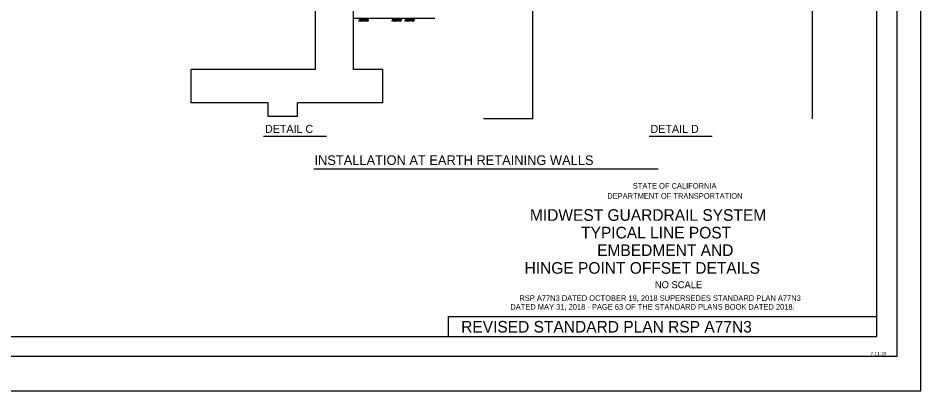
# Model space of a CAD drawing. Extents: x -893 to 867, y -474 to 712.
# Drawn here: x -262 to 867, y -474 to -8 of the extents above; entities that cross this region are included whole.
import ezdxf

# ---------------------------------------------------------------- set-up
doc = ezdxf.new("R2010")
doc.units = 0
for name, color, linetype in [('10 Sheet Format', 7, 'Continuous'), ('57 Undefined', 7, 'Continuous'), ('59 Sndwall Anno', 7, 'Continuous'), ('60 Nongeo Data', 7, 'Continuous')]:
    doc.layers.add(name, color=color, linetype=linetype)

msp = doc.modelspace()

# ---------------------------------------------------------------- linework, layer by layer
at = {"layer": '10 Sheet Format'}
for p, q in [((811.5, -406), (811.5, 644)), ((276.1, -381), (811.5, -381)), ((276.1, -406), (276.1, -381)), ((-813.5, -406), (811.5, -406)), ((836.6, -431), (836.6, -431))]:
    msp.add_line(p, q, dxfattribs=at)
for points in [[(-893.5, -474), (866.5, -474), (866.5, 712), (-893.5, 712)], [(-863.4, 669), (836.6, 669), (836.6, -431), (-863.4, -431)], [(-863.4, 669), (836.6, 669), (836.6, -431), (-863.4, -431)]]:
    msp.add_lwpolyline(points, close=True, dxfattribs=at)
at = {"layer": '57 Undefined'}
for p, q in [((45.1, -155.6), (123.8, -155.6)), ((526.8, -155.6), (605.8, -155.6)), ((108, -196.4), (538.2, -196.4))]:
    msp.add_line(p, q, dxfattribs=at)
at = {"layer": '59 Sndwall Anno'}
for p, q in [((166.2, -8.4), (164, -12.4)), ((167.2, -8.4), (165.1, -12.4)), ((168.4, -8.4), (166.1, -12.5)), ((167.1, -10.7), (168.3, -12.4)), ((167.7, -9.6), (169.7, -12.4)), ((168.4, -8.4), (170.5, -11.4)), ((172.1, -8.4), (169.9, -12.4)), ((173.3, -8.4), (171.1, -12.5)), ((174.4, -8.4), (172.1, -12.5)), ((173.1, -10.8), (174.1, -12.4)), ((173.7, -9.6), (175.7, -12.4)), ((174.4, -8.4), (176.3, -11.2)), ((207.3, -8.4), (205.1, -12.4)), ((208.4, -8.4), (206.2, -12.4)), ((209.5, -8.4), (207.3, -12.5)), ((208.2, -10.7), (209.4, -12.4)), ((208.8, -9.6), (210.8, -12.4)), ((209.5, -8.4), (211.6, -11.4)), ((213.2, -8.4), (211, -12.4)), ((214.4, -8.4), (212.2, -12.5)), ((215.5, -8.4), (213.3, -12.5)), ((214.2, -10.8), (215.3, -12.4)), ((214.8, -9.6), (216.8, -12.4)), ((215.5, -8.4), (217.5, -11.2)), ((223.5, -8.4), (221.3, -12.4)), ((224.6, -8.4), (222.4, -12.4)), ((225.7, -8.4), (223.5, -12.5)), ((224.4, -10.7), (225.6, -12.4)), ((225, -9.6), (227.1, -12.4)), ((225.7, -8.4), (227.8, -11.4)), ((229.4, -8.4), (227.3, -12.4)), ((230.6, -8.4), (228.4, -12.5)), ((231.7, -8.4), (229.5, -12.5)), ((230.4, -10.8), (231.5, -12.4)), ((231, -9.6), (233, -12.4)), ((231.7, -8.4), (233.7, -11.2))]:
    msp.add_line(p, q, dxfattribs=at)
at = {"layer": '60 Nongeo Data'}
for p, q in [((109.9, -72.3), (109.9, 245.2)), ((157.4, -72.3), (157.4, 245.2)), ((731.1, -133.9), (731.1, 92.7)), ((381.7, -133.9), (381.7, 53.3)), ((157.4, -8.4), (259.3, -8.4)), ((-45.1, -114.1), (-45.1, -72.3)), ((109.9, -72.3), (-45.1, -72.3)), ((194.3, -72.3), (157.4, -72.3)), ((194.3, -114.1), (194.3, -72.3)), ((50.9, -114.1), (-45.1, -114.1)), ((50.9, -131.3), (50.9, -114.1)), ((87.8, -131.3), (87.8, -114.1)), ((194.3, -114.1), (87.8, -114.1)), ((87.8, -131.3), (50.9, -131.3)), ((381.7, -133.9), (320.2, -133.9))]:
    msp.add_line(p, q, dxfattribs=at)

# ---------------------------------------------------------------- texts
at = {"layer": '10 Sheet Format'}
for s, height, p in [('STATE OF CALIFORNIA', 7, (506.6, -221.3)), ('DEPARTMENT OF TRANSPORTATION', 7, (474.6, -233.9)), ('MIDWEST GUARDRAIL SYSTEM', 14.5, (378, -261.5)), ('TYPICAL LINE POST', 14.5, (441.9, -283.5)), ('EMBEDMENT AND', 14.5, (462, -305.5)), ('HINGE POINT OFFSET DETAILS', 14.5, (371.3, -327.6)), ('NO SCALE', 8.75, (534.1, -345.7)), ('RSP A77N3 DATED OCTOBER 19, 2018 SUPERSEDES STANDARD PLAN A77N3', 7, (364.8, -361.5)), ('DATED MAY 31, 2018 - PAGE 63 OF THE STANDARD PLANS BOOK DATED 2018.', 7, (353.5, -372.5)), ('REVISED STANDARD PLAN RSP A77N3', 14.5, (292.1, -401.1)), ('7-11-18', 4, (803.7, -429.5))]:
    msp.add_text(s, height=height, dxfattribs=at).set_placement(p)
at = {"layer": '57 Undefined'}
for s, height, p in [('DETAIL C', 10, (47, -151.6)), ('DETAIL D', 10, (528.7, -151.6)), ('INSTALLATION AT EARTH RETAINING WALLS', 12, (108.8, -191.7))]:
    msp.add_text(s, height=height, dxfattribs=at).set_placement(p)

doc.saveas('drawing.dxf')
